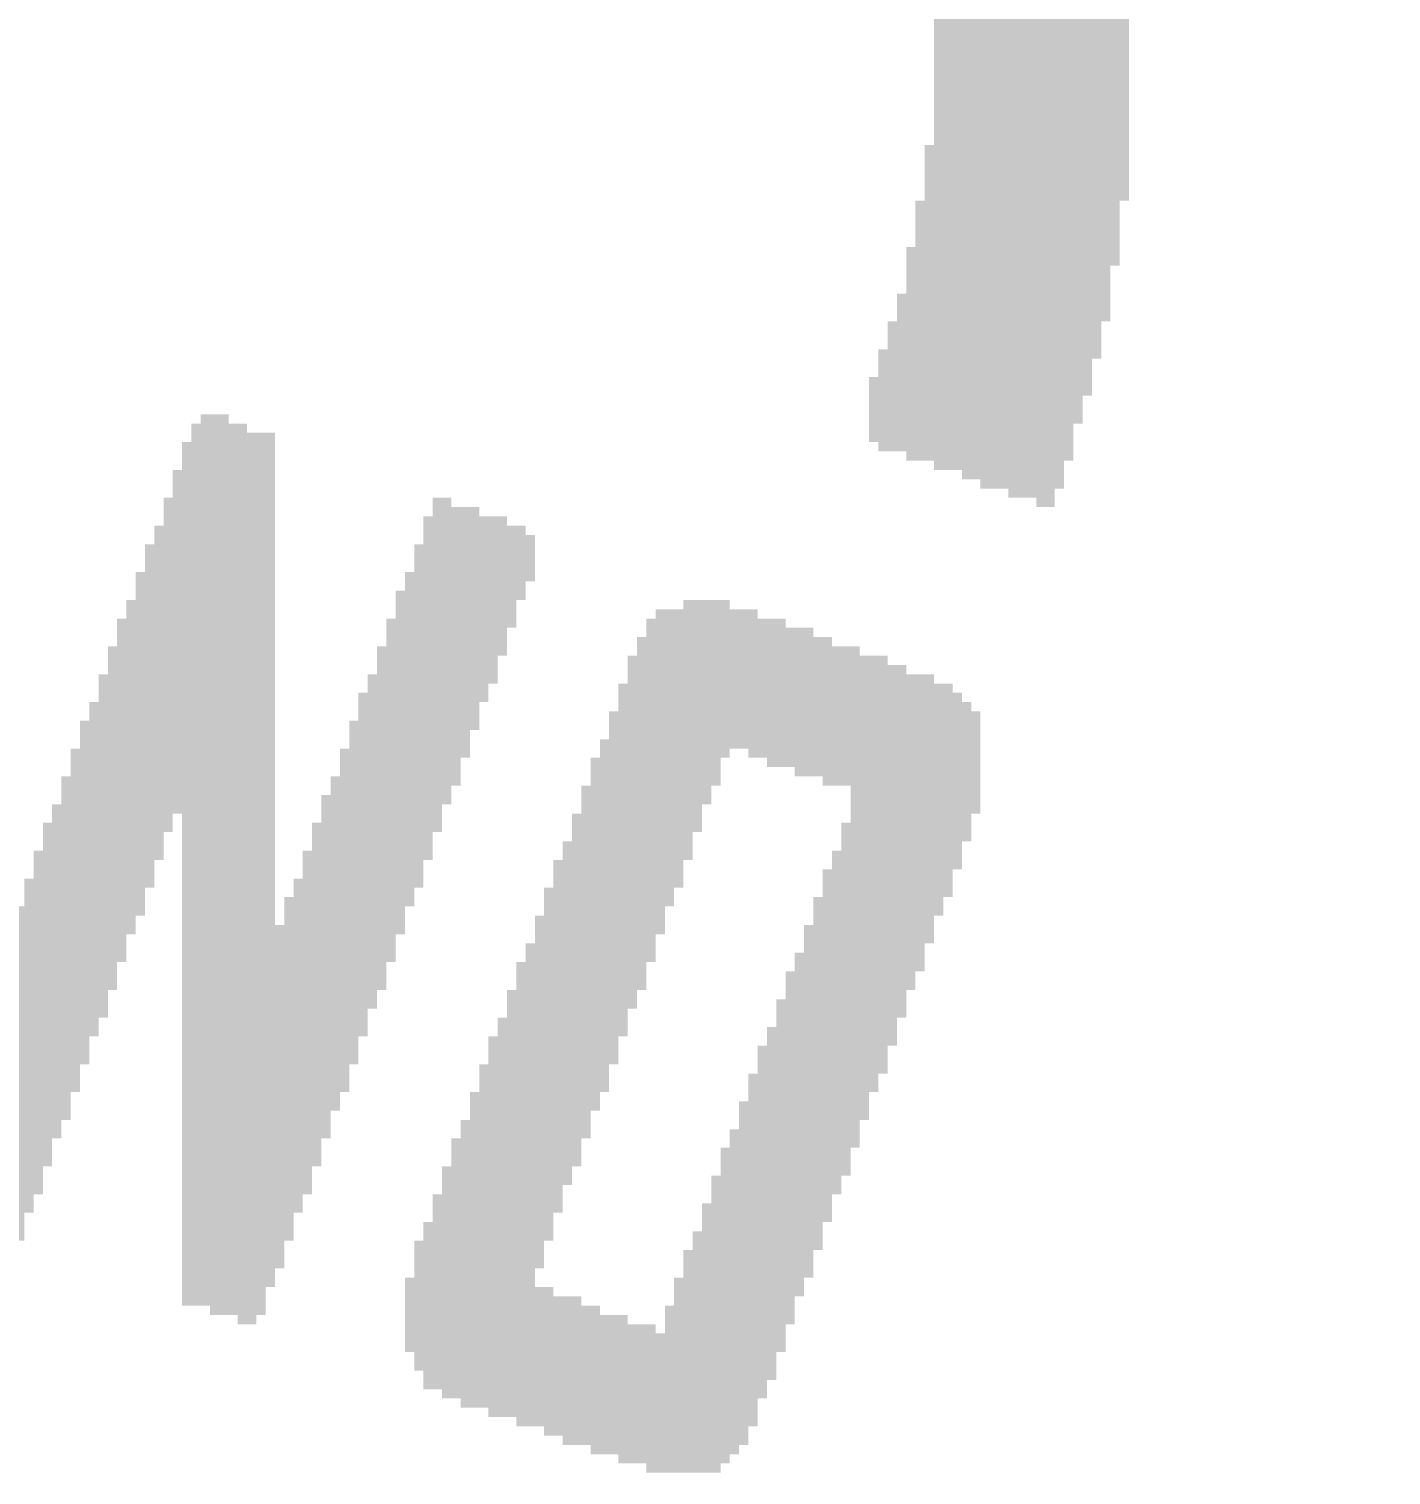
# Model space of a CAD drawing. Header units: millimetres. Extents: x 861 to 1253, y -31 to 249.
# Drawn here: x 1118.401 to 1122.873, y 107.265 to 112.013 of the extents above; entities that cross this region are included whole.
import ezdxf

# ---------------------------------------------------------------- set-up
doc = ezdxf.new("R2010")
doc.units = ezdxf.units.MM
doc.header["$LTSCALE"] = 32.67
doc.header["$PDMODE"] = 3
doc.header["$PDSIZE"] = 0.3125
doc.layers.get('0').update_dxf_attribs({"linetype": 'CONTINUOUS'})
doc.layers.get('Defpoints').update_dxf_attribs({"linetype": 'CONTINUOUS'})
doc.layers.add('尺寸標柱線', color=3, linetype='CONTINUOUS', lineweight=15)
doc.styles.get("Standard").update_dxf_attribs({"font": 'times.ttf', "width": 0.8})
doc.dimstyles.new('ISO-25(2)', dxfattribs={"dimtxt": 3, "dimasz": 2.5, "dimexe": 1, "dimexo": 1, "dimgap": 1, "dimtad": 1, "dimlfac": 0.666667, "dimdsep": 46, "dimtxsty": 'Standard', "dimcen": 2.5, "dimclrd": 3, "dimclre": 3, "dimclrt": 2, "dimadec": 0, "dimazin": 2, "dimtfac": 1, "dimtmove": 0, "dimatfit": 3, "dimfxl": 0, "dimarcsym": 0})

# ---------------------------------------------------------------- blocks, each defined once
blk = doc.blocks.new('*D274')
at = {"layer": 'Defpoints', "color": 0}
for p in [(1069.2511, 124.7758), (1107.8518, 124.7758), (1229.3558, 94.342)]:
    blk.add_point(p, dxfattribs=at)
at = {"layer": '尺寸標柱線', "color": 3, "lineweight": -2}
blk.add_line((1106.8518, 124.7758), (1060.506, 124.7758), dxfattribs=at)
at = {"layer": '尺寸標柱線', "color": 2, "insert": (1064.3785, 127.3061), "char_height": 3, "attachment_point": 5}
blk.add_mtext('20.29', dxfattribs=at)
blk = doc.blocks.new('*D275')
at = {"layer": 'Defpoints', "color": 0}
for p in [(1069.6946, 161.0758), (1107.8518, 161.0758), (1229.3558, 94.342)]:
    blk.add_point(p, dxfattribs=at)
at = {"layer": '尺寸標柱線', "color": 3, "lineweight": -2}
blk.add_line((1106.8518, 161.0758), (1060.9288, 161.0758), dxfattribs=at)
at = {"layer": '尺寸標柱線', "color": 2, "insert": (1064.8117, 163.6061), "char_height": 3, "attachment_point": 5}
blk.add_mtext('44.49', dxfattribs=at)
blk = doc.blocks.new('*D276')
at = {"layer": 'Defpoints', "color": 0}
for p in [(1067.6248, 170.542), (1090.7008, 170.542), (1229.3558, 94.342)]:
    blk.add_point(p, dxfattribs=at)
at = {"layer": '尺寸標柱線', "color": 3, "lineweight": -2}
blk.add_line((1089.7008, 170.542), (1060.7969, 170.542), dxfattribs=at)
at = {"layer": '尺寸標柱線', "color": 2, "insert": (1063.7108, 173.0722), "char_height": 3, "attachment_point": 5}
blk.add_mtext('50.8', dxfattribs=at)
blk = doc.blocks.new('*D277')
at = {"layer": 'Defpoints', "color": 0}
for p in [(1094.1008, 182.2895), (1094.1008, 173.942), (1229.3558, 94.342)]:
    blk.add_point(p, dxfattribs=at)
at = {"layer": '尺寸標柱線', "color": 3, "lineweight": -2}
blk.add_line((1094.1008, 174.942), (1094.1008, 190.9653), dxfattribs=at)
at = {"layer": '尺寸標柱線', "color": 2, "insert": (1091.5705, 187.1274), "char_height": 3, "attachment_point": 5, "rotation": 90}
blk.add_mtext('90.17', dxfattribs=at)
blk = doc.blocks.new('*D278')
at = {"layer": 'Defpoints', "color": 0}
for p in [(1111.2518, 182.1088), (1111.2518, 164.4758), (1229.3558, 94.342)]:
    blk.add_point(p, dxfattribs=at)
at = {"layer": '尺寸標柱線', "color": 3, "lineweight": -2}
blk.add_line((1111.2518, 165.4758), (1111.2518, 190.8279), dxfattribs=at)
at = {"layer": '尺寸標柱線', "color": 2, "insert": (1108.7216, 186.9684), "char_height": 3, "attachment_point": 5, "rotation": 90}
blk.add_mtext('78.74', dxfattribs=at)
blk = doc.blocks.new('*D280')
at = {"layer": 'Defpoints', "color": 0}
for p in [(1069.6742, 147.682), (1126.8958, 147.682), (1229.3558, 94.342)]:
    blk.add_point(p, dxfattribs=at)
at = {"layer": '尺寸標柱線', "color": 3, "lineweight": -2}
blk.add_line((1125.8958, 147.682), (1060.981, 147.682), dxfattribs=at)
at = {"layer": '尺寸標柱線', "color": 2, "insert": (1064.8276, 150.2122), "char_height": 3, "attachment_point": 5}
blk.add_mtext('35.56', dxfattribs=at)
blk = doc.blocks.new('*D281')
at = {"layer": 'Defpoints', "color": 0}
for p in [(1111.2518, 121.3758), (1229.3558, 94.342), (1111.2518, 79.7424)]:
    blk.add_point(p, dxfattribs=at)
at = {"layer": '尺寸標柱線', "color": 3, "lineweight": -2}
blk.add_line((1111.2518, 120.3758), (1111.2518, 71.0233), dxfattribs=at)
at = {"layer": '尺寸標柱線', "color": 2, "insert": (1108.7216, 74.8828), "char_height": 3, "attachment_point": 5, "rotation": 90}
blk.add_mtext('78.74', dxfattribs=at)

msp = doc.modelspace()

# ---------------------------------------------------------------- linework, layer by layer
at = {"color": 5}
for points in [[(1122.0129, 112.0737, 0.1524, 0.1524, 0), (1121.3728, 112.0737, 0.1524, 0.1524, 0)], [(1121.3728, 112.0432, 0.1524, 0.1524, 0), (1122.0129, 112.0432, 0.1524, 0.1524, 0)], [(1122.0129, 112.0127, 0.1524, 0.1524, 0), (1121.3728, 112.0127, 0.1524, 0.1524, 0)], [(1121.3728, 111.9823, 0.1524, 0.1524, 0), (1122.0129, 111.9823, 0.1524, 0.1524, 0)], [(1122.0129, 111.9518, 0.1524, 0.1524, 0), (1121.3728, 111.9518, 0.1524, 0.1524, 0)], [(1121.3728, 111.9213, 0.1524, 0.1524, 0), (1122.0129, 111.9213, 0.1524, 0.1524, 0)], [(1122.0129, 111.8908, 0.1524, 0.1524, 0), (1121.3728, 111.8908, 0.1524, 0.1524, 0)], [(1121.3728, 111.8603, 0.1524, 0.1524, 0), (1122.0129, 111.8603, 0.1524, 0.1524, 0)], [(1122.0129, 111.8299, 0.1524, 0.1524, 0), (1121.3728, 111.8299, 0.1524, 0.1524, 0)], [(1121.3728, 111.7994, 0.1524, 0.1524, 0), (1122.0129, 111.7994, 0.1524, 0.1524, 0)], [(1122.0129, 111.7689, 0.1524, 0.1524, 0), (1121.3728, 111.7689, 0.1524, 0.1524, 0)], [(1121.3728, 111.7384, 0.1524, 0.1524, 0), (1122.0129, 111.7384, 0.1524, 0.1524, 0)], [(1122.0129, 111.7079, 0.1524, 0.1524, 0), (1121.3728, 111.7079, 0.1524, 0.1524, 0)], [(1121.3728, 111.6775, 0.1524, 0.1524, 0), (1122.0129, 111.6775, 0.1524, 0.1524, 0)], [(1122.0129, 111.647, 0.1524, 0.1524, 0), (1121.3728, 111.647, 0.1524, 0.1524, 0)], [(1121.3728, 111.6165, 0.1524, 0.1524, 0), (1122.0129, 111.6165, 0.1524, 0.1524, 0)], [(1122.0129, 111.586, 0.1524, 0.1524, 0), (1121.3728, 111.586, 0.1524, 0.1524, 0)], [(1121.3423, 111.5555, 0.1524, 0.1524, 0), (1122.0129, 111.5555, 0.1524, 0.1524, 0)], [(1122.0129, 111.5251, 0.1524, 0.1524, 0), (1121.3423, 111.5251, 0.1524, 0.1524, 0)], [(1121.3423, 111.4946, 0.1524, 0.1524, 0), (1121.9824, 111.4946, 0.1524, 0.1524, 0)], [(1121.9824, 111.4641, 0.1524, 0.1524, 0), (1121.3423, 111.4641, 0.1524, 0.1524, 0)], [(1121.3423, 111.4336, 0.1524, 0.1524, 0), (1121.9824, 111.4336, 0.1524, 0.1524, 0)], [(1121.9824, 111.4031, 0.1524, 0.1524, 0), (1121.3423, 111.4031, 0.1524, 0.1524, 0)], [(1121.3118, 111.3727, 0.1524, 0.1524, 0), (1121.9824, 111.3727, 0.1524, 0.1524, 0)], [(1121.9824, 111.3422, 0.1524, 0.1524, 0), (1121.3118, 111.3422, 0.1524, 0.1524, 0)], [(1121.3118, 111.3117, 0.1524, 0.1524, 0), (1121.9824, 111.3117, 0.1524, 0.1524, 0)], [(1121.9519, 111.2812, 0.1524, 0.1524, 0), (1121.3118, 111.2812, 0.1524, 0.1524, 0)], [(1121.3118, 111.2507, 0.1524, 0.1524, 0), (1121.9519, 111.2507, 0.1524, 0.1524, 0)], [(1121.9519, 111.2203, 0.1524, 0.1524, 0), (1121.2814, 111.2203, 0.1524, 0.1524, 0)], [(1121.2814, 111.1898, 0.1524, 0.1524, 0), (1121.9519, 111.1898, 0.1524, 0.1524, 0)], [(1121.9519, 111.1593, 0.1524, 0.1524, 0), (1121.2814, 111.1593, 0.1524, 0.1524, 0)], [(1121.2814, 111.1288, 0.1524, 0.1524, 0), (1121.9519, 111.1288, 0.1524, 0.1524, 0)], [(1121.2509, 111.0679, 0.1524, 0.1524, 0), (1121.9214, 111.0679, 0.1524, 0.1524, 0)], [(1121.9214, 111.0983, 0.1524, 0.1524, 0), (1121.2814, 111.0983, 0.1524, 0.1524, 0)], [(1121.9214, 111.0374, 0.1524, 0.1524, 0), (1121.2509, 111.0374, 0.1524, 0.1524, 0)], [(1121.891, 110.9764, 0.1524, 0.1524, 0), (1121.2204, 110.9764, 0.1524, 0.1524, 0)], [(1121.2509, 111.0069, 0.1524, 0.1524, 0), (1121.9214, 111.0069, 0.1524, 0.1524, 0)], [(1117.959, 110.9155, 0.1524, 0.1524, 0), (1118.3553, 110.9155, 0.1524, 0.1524, 0)], [(1121.2204, 110.9459, 0.1524, 0.1524, 0), (1121.891, 110.9459, 0.1524, 0.1524, 0)], [(1121.891, 110.9155, 0.1524, 0.1524, 0), (1121.2204, 110.9155, 0.1524, 0.1524, 0)], [(1121.1899, 110.885, 0.1524, 0.1524, 0), (1121.891, 110.885, 0.1524, 0.1524, 0)], [(1121.8605, 110.8545, 0.1524, 0.1524, 0), (1121.1899, 110.8545, 0.1524, 0.1524, 0)], [(1121.1899, 110.824, 0.1524, 0.1524, 0), (1121.8605, 110.824, 0.1524, 0.1524, 0)], [(1121.8605, 110.7935, 0.1524, 0.1524, 0), (1121.1594, 110.7935, 0.1524, 0.1524, 0)], [(1121.1594, 110.7631, 0.1524, 0.1524, 0), (1121.83, 110.7631, 0.1524, 0.1524, 0)], [(1121.83, 110.7326, 0.1524, 0.1524, 0), (1121.1594, 110.7326, 0.1524, 0.1524, 0)], [(1121.1899, 110.7021, 0.1524, 0.1524, 0), (1121.83, 110.7021, 0.1524, 0.1524, 0)], [(1119.1173, 110.6411, 0.1524, 0.1524, 0), (1118.9344, 110.6411, 0.1524, 0.1524, 0)], [(1118.9649, 110.6716, 0.1524, 0.1524, 0), (1119.0563, 110.6716, 0.1524, 0.1524, 0)], [(1121.83, 110.6716, 0.1524, 0.1524, 0), (1121.2814, 110.6716, 0.1524, 0.1524, 0)], [(1121.3728, 110.6411, 0.1524, 0.1524, 0), (1121.7995, 110.6411, 0.1524, 0.1524, 0)], [(1118.9344, 110.6107, 0.1524, 0.1524, 0), (1119.2087, 110.6107, 0.1524, 0.1524, 0)], [(1121.7995, 110.6107, 0.1524, 0.1524, 0), (1121.4642, 110.6107, 0.1524, 0.1524, 0)], [(1119.2087, 110.5802, 0.1524, 0.1524, 0), (1118.9039, 110.5802, 0.1524, 0.1524, 0)], [(1118.9039, 110.5497, 0.1524, 0.1524, 0), (1119.2087, 110.5497, 0.1524, 0.1524, 0)], [(1121.5252, 110.5802, 0.1524, 0.1524, 0), (1121.7995, 110.5802, 0.1524, 0.1524, 0)], [(1121.6166, 110.5497, 0.1524, 0.1524, 0), (1121.769, 110.5497, 0.1524, 0.1524, 0)], [(1119.2087, 110.4887, 0.1524, 0.1524, 0), (1118.8734, 110.4887, 0.1524, 0.1524, 0)], [(1119.2087, 110.5192, 0.1524, 0.1524, 0), (1118.9039, 110.5192, 0.1524, 0.1524, 0)], [(1121.769, 110.5192, 0.1524, 0.1524, 0), (1121.7081, 110.5192, 0.1524, 0.1524, 0)], [(1118.8734, 110.4583, 0.1524, 0.1524, 0), (1119.2087, 110.4583, 0.1524, 0.1524, 0)], [(1118.843, 110.3973, 0.1524, 0.1524, 0), (1119.2087, 110.3973, 0.1524, 0.1524, 0)], [(1119.2087, 110.4278, 0.1524, 0.1524, 0), (1118.8734, 110.4278, 0.1524, 0.1524, 0)], [(1119.7878, 110.3973, 0.1524, 0.1524, 0), (1119.7269, 110.3973, 0.1524, 0.1524, 0)], [(1119.2087, 110.3668, 0.1524, 0.1524, 0), (1118.843, 110.3668, 0.1524, 0.1524, 0)], [(1119.7269, 110.3668, 0.1524, 0.1524, 0), (1119.8793, 110.3668, 0.1524, 0.1524, 0)], [(1119.2087, 110.3059, 0.1524, 0.1524, 0), (1118.8125, 110.3059, 0.1524, 0.1524, 0)], [(1118.843, 110.3363, 0.1524, 0.1524, 0), (1119.2087, 110.3363, 0.1524, 0.1524, 0)], [(1119.9707, 110.3363, 0.1524, 0.1524, 0), (1119.6964, 110.3363, 0.1524, 0.1524, 0)], [(1119.6964, 110.3059, 0.1524, 0.1524, 0), (1120.0317, 110.3059, 0.1524, 0.1524, 0)], [(1118.8125, 110.2754, 0.1524, 0.1524, 0), (1119.2087, 110.2754, 0.1524, 0.1524, 0)], [(1120.0622, 110.2754, 0.1524, 0.1524, 0), (1119.6964, 110.2754, 0.1524, 0.1524, 0)], [(1119.2087, 110.2449, 0.1524, 0.1524, 0), (1118.782, 110.2449, 0.1524, 0.1524, 0)], [(1118.782, 110.2144, 0.1524, 0.1524, 0), (1119.2087, 110.2144, 0.1524, 0.1524, 0)], [(1119.6659, 110.2449, 0.1524, 0.1524, 0), (1120.0317, 110.2449, 0.1524, 0.1524, 0)], [(1120.0317, 110.2144, 0.1524, 0.1524, 0), (1119.6659, 110.2144, 0.1524, 0.1524, 0)], [(1119.2087, 110.1839, 0.1524, 0.1524, 0), (1118.782, 110.1839, 0.1524, 0.1524, 0)], [(1119.6659, 110.1839, 0.1524, 0.1524, 0), (1120.0012, 110.1839, 0.1524, 0.1524, 0)], [(1118.7515, 110.1535, 0.1524, 0.1524, 0), (1119.2087, 110.1535, 0.1524, 0.1524, 0)], [(1119.2087, 110.123, 0.1524, 0.1524, 0), (1118.7515, 110.123, 0.1524, 0.1524, 0)], [(1119.6354, 110.1535, 0.1524, 0.1524, 0), (1120.0012, 110.1535, 0.1524, 0.1524, 0)], [(1120.0012, 110.123, 0.1524, 0.1524, 0), (1119.6354, 110.123, 0.1524, 0.1524, 0)], [(1119.2087, 110.062, 0.1524, 0.1524, 0), (1118.721, 110.062, 0.1524, 0.1524, 0)], [(1118.7515, 110.0925, 0.1524, 0.1524, 0), (1119.2087, 110.0925, 0.1524, 0.1524, 0)], [(1119.605, 110.0925, 0.1524, 0.1524, 0), (1119.9707, 110.0925, 0.1524, 0.1524, 0)], [(1119.9707, 110.062, 0.1524, 0.1524, 0), (1119.605, 110.062, 0.1524, 0.1524, 0)], [(1120.5498, 110.062, 0.1524, 0.1524, 0), (1120.7022, 110.062, 0.1524, 0.1524, 0)], [(1118.721, 110.0315, 0.1524, 0.1524, 0), (1119.2087, 110.0315, 0.1524, 0.1524, 0)], [(1119.605, 110.0315, 0.1524, 0.1524, 0), (1119.9707, 110.0315, 0.1524, 0.1524, 0)], [(1120.7937, 110.0315, 0.1524, 0.1524, 0), (1120.4584, 110.0315, 0.1524, 0.1524, 0)], [(1119.2087, 110.0011, 0.1524, 0.1524, 0), (1118.6906, 110.0011, 0.1524, 0.1524, 0)], [(1118.6906, 109.9706, 0.1524, 0.1524, 0), (1119.2087, 109.9706, 0.1524, 0.1524, 0)], [(1119.9402, 110.0011, 0.1524, 0.1524, 0), (1119.5745, 110.0011, 0.1524, 0.1524, 0)], [(1119.5745, 109.9706, 0.1524, 0.1524, 0), (1119.9402, 109.9706, 0.1524, 0.1524, 0)], [(1120.8851, 110.0011, 0.1524, 0.1524, 0), (1120.4279, 110.0011, 0.1524, 0.1524, 0)], [(1120.4279, 109.9706, 0.1524, 0.1524, 0), (1120.9766, 109.9706, 0.1524, 0.1524, 0)], [(1119.2087, 109.9401, 0.1524, 0.1524, 0), (1118.6906, 109.9401, 0.1524, 0.1524, 0)], [(1119.9402, 109.9401, 0.1524, 0.1524, 0), (1119.5745, 109.9401, 0.1524, 0.1524, 0)], [(1121.0375, 109.9401, 0.1524, 0.1524, 0), (1120.3974, 109.9401, 0.1524, 0.1524, 0)], [(1118.6601, 109.9096, 0.1524, 0.1524, 0), (1119.2087, 109.9096, 0.1524, 0.1524, 0)], [(1119.2087, 109.8791, 0.1524, 0.1524, 0), (1118.6601, 109.8791, 0.1524, 0.1524, 0)], [(1119.544, 109.9096, 0.1524, 0.1524, 0), (1119.9098, 109.9096, 0.1524, 0.1524, 0)], [(1119.9098, 109.8791, 0.1524, 0.1524, 0), (1119.544, 109.8791, 0.1524, 0.1524, 0)], [(1121.2204, 109.8791, 0.1524, 0.1524, 0), (1120.367, 109.8791, 0.1524, 0.1524, 0)], [(1120.3974, 109.9096, 0.1524, 0.1524, 0), (1121.129, 109.9096, 0.1524, 0.1524, 0)], [(1118.6601, 109.8487, 0.1524, 0.1524, 0), (1119.2087, 109.8487, 0.1524, 0.1524, 0)], [(1119.544, 109.8487, 0.1524, 0.1524, 0), (1119.8793, 109.8487, 0.1524, 0.1524, 0)], [(1120.367, 109.8487, 0.1524, 0.1524, 0), (1121.2814, 109.8487, 0.1524, 0.1524, 0)], [(1119.2087, 109.8182, 0.1524, 0.1524, 0), (1118.6296, 109.8182, 0.1524, 0.1524, 0)], [(1118.6296, 109.7877, 0.1524, 0.1524, 0), (1119.2087, 109.7877, 0.1524, 0.1524, 0)], [(1119.8793, 109.8182, 0.1524, 0.1524, 0), (1119.5135, 109.8182, 0.1524, 0.1524, 0)], [(1119.5135, 109.7877, 0.1524, 0.1524, 0), (1119.8793, 109.7877, 0.1524, 0.1524, 0)], [(1120.3365, 109.7877, 0.1524, 0.1524, 0), (1121.4338, 109.7877, 0.1524, 0.1524, 0)], [(1121.3728, 109.8182, 0.1524, 0.1524, 0), (1120.367, 109.8182, 0.1524, 0.1524, 0)], [(1119.2087, 109.7572, 0.1524, 0.1524, 0), (1118.6296, 109.7572, 0.1524, 0.1524, 0)], [(1119.8488, 109.7572, 0.1524, 0.1524, 0), (1119.483, 109.7572, 0.1524, 0.1524, 0)], [(1121.4642, 109.7572, 0.1524, 0.1524, 0), (1120.3365, 109.7572, 0.1524, 0.1524, 0)], [(1118.5991, 109.7267, 0.1524, 0.1524, 0), (1119.2087, 109.7267, 0.1524, 0.1524, 0)], [(1119.2087, 109.6963, 0.1524, 0.1524, 0), (1118.5991, 109.6963, 0.1524, 0.1524, 0)], [(1119.483, 109.7267, 0.1524, 0.1524, 0), (1119.8488, 109.7267, 0.1524, 0.1524, 0)], [(1119.8488, 109.6963, 0.1524, 0.1524, 0), (1119.483, 109.6963, 0.1524, 0.1524, 0)], [(1120.306, 109.6963, 0.1524, 0.1524, 0), (1120.7022, 109.6963, 0.1524, 0.1524, 0)], [(1120.3365, 109.7267, 0.1524, 0.1524, 0), (1121.4947, 109.7267, 0.1524, 0.1524, 0)], [(1121.5252, 109.6963, 0.1524, 0.1524, 0), (1120.7632, 109.6963, 0.1524, 0.1524, 0)], [(1118.5686, 109.6658, 0.1524, 0.1524, 0), (1119.2087, 109.6658, 0.1524, 0.1524, 0)], [(1119.2087, 109.6353, 0.1524, 0.1524, 0), (1118.5686, 109.6353, 0.1524, 0.1524, 0)], [(1119.4526, 109.6658, 0.1524, 0.1524, 0), (1119.8183, 109.6658, 0.1524, 0.1524, 0)], [(1119.8183, 109.6353, 0.1524, 0.1524, 0), (1119.4526, 109.6353, 0.1524, 0.1524, 0)], [(1120.6718, 109.6658, 0.1524, 0.1524, 0), (1120.306, 109.6658, 0.1524, 0.1524, 0)], [(1120.306, 109.6353, 0.1524, 0.1524, 0), (1120.6718, 109.6353, 0.1524, 0.1524, 0)], [(1120.8242, 109.6658, 0.1524, 0.1524, 0), (1121.5252, 109.6658, 0.1524, 0.1524, 0)], [(1121.5252, 109.6353, 0.1524, 0.1524, 0), (1120.9156, 109.6353, 0.1524, 0.1524, 0)], [(1118.5686, 109.6048, 0.1524, 0.1524, 0), (1119.2087, 109.6048, 0.1524, 0.1524, 0)], [(1119.4526, 109.6048, 0.1524, 0.1524, 0), (1119.8183, 109.6048, 0.1524, 0.1524, 0)], [(1120.6718, 109.6048, 0.1524, 0.1524, 0), (1120.2755, 109.6048, 0.1524, 0.1524, 0)], [(1121.007, 109.6048, 0.1524, 0.1524, 0), (1121.5252, 109.6048, 0.1524, 0.1524, 0)], [(1119.2087, 109.5743, 0.1524, 0.1524, 0), (1118.5382, 109.5743, 0.1524, 0.1524, 0)], [(1118.5382, 109.5439, 0.1524, 0.1524, 0), (1119.2087, 109.5439, 0.1524, 0.1524, 0)], [(1119.7878, 109.5743, 0.1524, 0.1524, 0), (1119.4221, 109.5743, 0.1524, 0.1524, 0)], [(1119.4221, 109.5439, 0.1524, 0.1524, 0), (1119.7878, 109.5439, 0.1524, 0.1524, 0)], [(1120.6413, 109.5439, 0.1524, 0.1524, 0), (1120.245, 109.5439, 0.1524, 0.1524, 0)], [(1120.2755, 109.5743, 0.1524, 0.1524, 0), (1120.6413, 109.5743, 0.1524, 0.1524, 0)], [(1121.5252, 109.5743, 0.1524, 0.1524, 0), (1121.0985, 109.5743, 0.1524, 0.1524, 0)], [(1121.5252, 109.5439, 0.1524, 0.1524, 0), (1121.1594, 109.5439, 0.1524, 0.1524, 0)], [(1119.2087, 109.5134, 0.1524, 0.1524, 0), (1118.5382, 109.5134, 0.1524, 0.1524, 0)], [(1119.7574, 109.5134, 0.1524, 0.1524, 0), (1119.4221, 109.5134, 0.1524, 0.1524, 0)], [(1120.245, 109.5134, 0.1524, 0.1524, 0), (1120.6108, 109.5134, 0.1524, 0.1524, 0)], [(1121.129, 109.5134, 0.1524, 0.1524, 0), (1121.5252, 109.5134, 0.1524, 0.1524, 0)], [(1118.5077, 109.4829, 0.1524, 0.1524, 0), (1118.8734, 109.4829, 0.1524, 0.1524, 0)], [(1118.8734, 109.4524, 0.1524, 0.1524, 0), (1118.5077, 109.4524, 0.1524, 0.1524, 0)], [(1118.9039, 109.4829, 0.1524, 0.1524, 0), (1119.2087, 109.4829, 0.1524, 0.1524, 0)], [(1119.2087, 109.4524, 0.1524, 0.1524, 0), (1118.9039, 109.4524, 0.1524, 0.1524, 0)], [(1119.3916, 109.4829, 0.1524, 0.1524, 0), (1119.7574, 109.4829, 0.1524, 0.1524, 0)], [(1119.7574, 109.4524, 0.1524, 0.1524, 0), (1119.3916, 109.4524, 0.1524, 0.1524, 0)], [(1120.2146, 109.4524, 0.1524, 0.1524, 0), (1120.6108, 109.4524, 0.1524, 0.1524, 0)], [(1120.6108, 109.4829, 0.1524, 0.1524, 0), (1120.245, 109.4829, 0.1524, 0.1524, 0)], [(1121.129, 109.4829, 0.1524, 0.1524, 0), (1121.4947, 109.4829, 0.1524, 0.1524, 0)], [(1121.4947, 109.4524, 0.1524, 0.1524, 0), (1121.129, 109.4524, 0.1524, 0.1524, 0)], [(1118.5077, 109.4219, 0.1524, 0.1524, 0), (1118.843, 109.4219, 0.1524, 0.1524, 0)], [(1118.9039, 109.4219, 0.1524, 0.1524, 0), (1119.2087, 109.4219, 0.1524, 0.1524, 0)], [(1119.3611, 109.4219, 0.1524, 0.1524, 0), (1119.7269, 109.4219, 0.1524, 0.1524, 0)], [(1120.5803, 109.4219, 0.1524, 0.1524, 0), (1120.2146, 109.4219, 0.1524, 0.1524, 0)], [(1121.0985, 109.4219, 0.1524, 0.1524, 0), (1121.4947, 109.4219, 0.1524, 0.1524, 0)], [(1118.843, 109.3915, 0.1524, 0.1524, 0), (1118.4772, 109.3915, 0.1524, 0.1524, 0)], [(1118.4772, 109.361, 0.1524, 0.1524, 0), (1118.843, 109.361, 0.1524, 0.1524, 0)], [(1119.2087, 109.3915, 0.1524, 0.1524, 0), (1118.9039, 109.3915, 0.1524, 0.1524, 0)], [(1118.9039, 109.361, 0.1524, 0.1524, 0), (1119.2087, 109.361, 0.1524, 0.1524, 0)], [(1119.7269, 109.3915, 0.1524, 0.1524, 0), (1119.3611, 109.3915, 0.1524, 0.1524, 0)], [(1119.3611, 109.361, 0.1524, 0.1524, 0), (1119.7269, 109.361, 0.1524, 0.1524, 0)], [(1120.5803, 109.361, 0.1524, 0.1524, 0), (1120.1841, 109.361, 0.1524, 0.1524, 0)], [(1120.2146, 109.3915, 0.1524, 0.1524, 0), (1120.5803, 109.3915, 0.1524, 0.1524, 0)], [(1121.4642, 109.3915, 0.1524, 0.1524, 0), (1121.0985, 109.3915, 0.1524, 0.1524, 0)], [(1121.0985, 109.361, 0.1524, 0.1524, 0), (1121.4642, 109.361, 0.1524, 0.1524, 0)], [(1118.8125, 109.3305, 0.1524, 0.1524, 0), (1118.4467, 109.3305, 0.1524, 0.1524, 0)], [(1119.2087, 109.3305, 0.1524, 0.1524, 0), (1118.9039, 109.3305, 0.1524, 0.1524, 0)], [(1119.6964, 109.3305, 0.1524, 0.1524, 0), (1119.3306, 109.3305, 0.1524, 0.1524, 0)], [(1120.1841, 109.3305, 0.1524, 0.1524, 0), (1120.5498, 109.3305, 0.1524, 0.1524, 0)], [(1121.4642, 109.3305, 0.1524, 0.1524, 0), (1121.068, 109.3305, 0.1524, 0.1524, 0)], [(1118.4467, 109.3, 0.1524, 0.1524, 0), (1118.8125, 109.3, 0.1524, 0.1524, 0)], [(1118.8125, 109.2695, 0.1524, 0.1524, 0), (1118.4467, 109.2695, 0.1524, 0.1524, 0)], [(1118.9039, 109.3, 0.1524, 0.1524, 0), (1119.2087, 109.3, 0.1524, 0.1524, 0)], [(1119.2087, 109.2695, 0.1524, 0.1524, 0), (1118.9039, 109.2695, 0.1524, 0.1524, 0)], [(1119.3306, 109.3, 0.1524, 0.1524, 0), (1119.6964, 109.3, 0.1524, 0.1524, 0)], [(1119.6964, 109.2695, 0.1524, 0.1524, 0), (1119.3306, 109.2695, 0.1524, 0.1524, 0)], [(1120.1536, 109.2695, 0.1524, 0.1524, 0), (1120.5498, 109.2695, 0.1524, 0.1524, 0)], [(1120.5498, 109.3, 0.1524, 0.1524, 0), (1120.1841, 109.3, 0.1524, 0.1524, 0)], [(1121.068, 109.3, 0.1524, 0.1524, 0), (1121.4338, 109.3, 0.1524, 0.1524, 0)], [(1121.4338, 109.2695, 0.1524, 0.1524, 0), (1121.068, 109.2695, 0.1524, 0.1524, 0)], [(1118.4162, 109.2391, 0.1524, 0.1524, 0), (1118.782, 109.2391, 0.1524, 0.1524, 0)], [(1118.782, 109.2086, 0.1524, 0.1524, 0), (1118.4162, 109.2086, 0.1524, 0.1524, 0)], [(1118.9039, 109.2391, 0.1524, 0.1524, 0), (1119.2087, 109.2391, 0.1524, 0.1524, 0)], [(1119.2087, 109.2086, 0.1524, 0.1524, 0), (1118.9039, 109.2086, 0.1524, 0.1524, 0)], [(1119.3002, 109.2391, 0.1524, 0.1524, 0), (1119.6659, 109.2391, 0.1524, 0.1524, 0)], [(1119.6659, 109.2086, 0.1524, 0.1524, 0), (1119.3002, 109.2086, 0.1524, 0.1524, 0)], [(1120.1231, 109.2086, 0.1524, 0.1524, 0), (1120.5194, 109.2086, 0.1524, 0.1524, 0)], [(1120.5194, 109.2391, 0.1524, 0.1524, 0), (1120.1536, 109.2391, 0.1524, 0.1524, 0)], [(1121.0375, 109.2391, 0.1524, 0.1524, 0), (1121.4338, 109.2391, 0.1524, 0.1524, 0)], [(1121.4033, 109.2086, 0.1524, 0.1524, 0), (1121.0375, 109.2086, 0.1524, 0.1524, 0)], [(1118.4162, 109.1781, 0.1524, 0.1524, 0), (1118.782, 109.1781, 0.1524, 0.1524, 0)], [(1118.9039, 109.1781, 0.1524, 0.1524, 0), (1119.2087, 109.1781, 0.1524, 0.1524, 0)], [(1119.3002, 109.1781, 0.1524, 0.1524, 0), (1119.6354, 109.1781, 0.1524, 0.1524, 0)], [(1120.4889, 109.1781, 0.1524, 0.1524, 0), (1120.1231, 109.1781, 0.1524, 0.1524, 0)], [(1121.4033, 109.1781, 0.1524, 0.1524, 0), (1121.007, 109.1781, 0.1524, 0.1524, 0)], [(1118.7515, 109.1476, 0.1524, 0.1524, 0), (1118.3858, 109.1476, 0.1524, 0.1524, 0)], [(1118.3858, 109.1171, 0.1524, 0.1524, 0), (1118.7515, 109.1171, 0.1524, 0.1524, 0)], [(1119.2087, 109.1476, 0.1524, 0.1524, 0), (1118.9039, 109.1476, 0.1524, 0.1524, 0)], [(1118.9039, 109.1171, 0.1524, 0.1524, 0), (1119.2087, 109.1171, 0.1524, 0.1524, 0)], [(1119.6354, 109.1476, 0.1524, 0.1524, 0), (1119.2697, 109.1476, 0.1524, 0.1524, 0)], [(1119.2697, 109.1171, 0.1524, 0.1524, 0), (1119.6354, 109.1171, 0.1524, 0.1524, 0)], [(1120.4889, 109.1171, 0.1524, 0.1524, 0), (1120.0926, 109.1171, 0.1524, 0.1524, 0)], [(1120.1231, 109.1476, 0.1524, 0.1524, 0), (1120.4889, 109.1476, 0.1524, 0.1524, 0)], [(1121.007, 109.1476, 0.1524, 0.1524, 0), (1121.3728, 109.1476, 0.1524, 0.1524, 0)], [(1121.3728, 109.1171, 0.1524, 0.1524, 0), (1121.007, 109.1171, 0.1524, 0.1524, 0)], [(1118.721, 109.0867, 0.1524, 0.1524, 0), (1118.3858, 109.0867, 0.1524, 0.1524, 0)], [(1119.2087, 109.0867, 0.1524, 0.1524, 0), (1118.9039, 109.0867, 0.1524, 0.1524, 0)], [(1119.605, 109.0867, 0.1524, 0.1524, 0), (1119.2392, 109.0867, 0.1524, 0.1524, 0)], [(1120.0926, 109.0867, 0.1524, 0.1524, 0), (1120.4584, 109.0867, 0.1524, 0.1524, 0)], [(1120.9766, 109.0867, 0.1524, 0.1524, 0), (1121.3728, 109.0867, 0.1524, 0.1524, 0)], [(1118.3553, 109.0562, 0.1524, 0.1524, 0), (1118.721, 109.0562, 0.1524, 0.1524, 0)], [(1118.721, 109.0257, 0.1524, 0.1524, 0), (1118.3553, 109.0257, 0.1524, 0.1524, 0)], [(1118.9039, 109.0562, 0.1524, 0.1524, 0), (1119.2087, 109.0562, 0.1524, 0.1524, 0)], [(1119.2087, 109.0257, 0.1524, 0.1524, 0), (1118.9039, 109.0257, 0.1524, 0.1524, 0)], [(1119.2392, 109.0562, 0.1524, 0.1524, 0), (1119.605, 109.0562, 0.1524, 0.1524, 0)], [(1119.605, 109.0257, 0.1524, 0.1524, 0), (1119.2392, 109.0257, 0.1524, 0.1524, 0)], [(1120.0622, 109.0257, 0.1524, 0.1524, 0), (1120.4584, 109.0257, 0.1524, 0.1524, 0)], [(1120.4584, 109.0562, 0.1524, 0.1524, 0), (1120.0926, 109.0562, 0.1524, 0.1524, 0)], [(1121.3423, 109.0562, 0.1524, 0.1524, 0), (1120.9766, 109.0562, 0.1524, 0.1524, 0)], [(1120.9766, 109.0257, 0.1524, 0.1524, 0), (1121.3423, 109.0257, 0.1524, 0.1524, 0)], [(1118.3248, 108.9952, 0.1524, 0.1524, 0), (1118.6906, 108.9952, 0.1524, 0.1524, 0)], [(1118.9039, 108.9952, 0.1524, 0.1524, 0), (1119.5745, 108.9952, 0.1524, 0.1524, 0)], [(1120.4279, 108.9952, 0.1524, 0.1524, 0), (1120.0622, 108.9952, 0.1524, 0.1524, 0)], [(1121.3423, 108.9952, 0.1524, 0.1524, 0), (1120.9461, 108.9952, 0.1524, 0.1524, 0)], [(1118.6906, 108.9647, 0.1524, 0.1524, 0), (1118.3248, 108.9647, 0.1524, 0.1524, 0)], [(1118.3248, 108.9343, 0.1524, 0.1524, 0), (1118.6906, 108.9343, 0.1524, 0.1524, 0)], [(1119.5745, 108.9647, 0.1524, 0.1524, 0), (1118.9039, 108.9647, 0.1524, 0.1524, 0)], [(1118.9039, 108.9343, 0.1524, 0.1524, 0), (1119.5745, 108.9343, 0.1524, 0.1524, 0)], [(1120.4279, 108.9343, 0.1524, 0.1524, 0), (1120.0317, 108.9343, 0.1524, 0.1524, 0)], [(1120.0622, 108.9647, 0.1524, 0.1524, 0), (1120.4279, 108.9647, 0.1524, 0.1524, 0)], [(1120.9461, 108.9647, 0.1524, 0.1524, 0), (1121.3118, 108.9647, 0.1524, 0.1524, 0)], [(1121.3118, 108.9343, 0.1524, 0.1524, 0), (1120.9461, 108.9343, 0.1524, 0.1524, 0)], [(1118.6601, 108.9038, 0.1524, 0.1524, 0), (1118.2943, 108.9038, 0.1524, 0.1524, 0)], [(1119.544, 108.9038, 0.1524, 0.1524, 0), (1118.9039, 108.9038, 0.1524, 0.1524, 0)], [(1120.0317, 108.9038, 0.1524, 0.1524, 0), (1120.3974, 108.9038, 0.1524, 0.1524, 0)], [(1120.9156, 108.9038, 0.1524, 0.1524, 0), (1121.2814, 108.9038, 0.1524, 0.1524, 0)], [(1118.2943, 108.8733, 0.1524, 0.1524, 0), (1118.6601, 108.8733, 0.1524, 0.1524, 0)], [(1118.6601, 108.8428, 0.1524, 0.1524, 0), (1118.2943, 108.8428, 0.1524, 0.1524, 0)], [(1118.9039, 108.8733, 0.1524, 0.1524, 0), (1119.544, 108.8733, 0.1524, 0.1524, 0)], [(1119.5135, 108.8428, 0.1524, 0.1524, 0), (1118.9039, 108.8428, 0.1524, 0.1524, 0)], [(1120.3974, 108.8733, 0.1524, 0.1524, 0), (1120.0012, 108.8733, 0.1524, 0.1524, 0)], [(1120.0012, 108.8428, 0.1524, 0.1524, 0), (1120.367, 108.8428, 0.1524, 0.1524, 0)], [(1120.8851, 108.8428, 0.1524, 0.1524, 0), (1121.2814, 108.8428, 0.1524, 0.1524, 0)], [(1121.2814, 108.8733, 0.1524, 0.1524, 0), (1120.9156, 108.8733, 0.1524, 0.1524, 0)], [(1118.2638, 108.8123, 0.1524, 0.1524, 0), (1118.6296, 108.8123, 0.1524, 0.1524, 0)], [(1118.6296, 108.7819, 0.1524, 0.1524, 0), (1118.2638, 108.7819, 0.1524, 0.1524, 0)], [(1118.9039, 108.8123, 0.1524, 0.1524, 0), (1119.5135, 108.8123, 0.1524, 0.1524, 0)], [(1119.5135, 108.7819, 0.1524, 0.1524, 0), (1118.9039, 108.7819, 0.1524, 0.1524, 0)], [(1119.9707, 108.7819, 0.1524, 0.1524, 0), (1120.367, 108.7819, 0.1524, 0.1524, 0)], [(1120.367, 108.8123, 0.1524, 0.1524, 0), (1120.0012, 108.8123, 0.1524, 0.1524, 0)], [(1121.2509, 108.8123, 0.1524, 0.1524, 0), (1120.8851, 108.8123, 0.1524, 0.1524, 0)], [(1120.8851, 108.7819, 0.1524, 0.1524, 0), (1121.2509, 108.7819, 0.1524, 0.1524, 0)], [(1118.2638, 108.7514, 0.1524, 0.1524, 0), (1118.5991, 108.7514, 0.1524, 0.1524, 0)], [(1118.9039, 108.7514, 0.1524, 0.1524, 0), (1119.483, 108.7514, 0.1524, 0.1524, 0)], [(1120.3365, 108.7514, 0.1524, 0.1524, 0), (1119.9707, 108.7514, 0.1524, 0.1524, 0)], [(1121.2509, 108.7514, 0.1524, 0.1524, 0), (1120.8546, 108.7514, 0.1524, 0.1524, 0)], [(1118.5991, 108.7209, 0.1524, 0.1524, 0), (1118.2334, 108.7209, 0.1524, 0.1524, 0)], [(1118.2334, 108.6904, 0.1524, 0.1524, 0), (1118.5991, 108.6904, 0.1524, 0.1524, 0)], [(1119.483, 108.7209, 0.1524, 0.1524, 0), (1118.9039, 108.7209, 0.1524, 0.1524, 0)], [(1118.9039, 108.6904, 0.1524, 0.1524, 0), (1119.483, 108.6904, 0.1524, 0.1524, 0)], [(1120.3365, 108.6904, 0.1524, 0.1524, 0), (1119.9402, 108.6904, 0.1524, 0.1524, 0)], [(1119.9707, 108.7209, 0.1524, 0.1524, 0), (1120.3365, 108.7209, 0.1524, 0.1524, 0)], [(1120.8546, 108.7209, 0.1524, 0.1524, 0), (1121.2204, 108.7209, 0.1524, 0.1524, 0)], [(1121.2204, 108.6904, 0.1524, 0.1524, 0), (1120.8546, 108.6904, 0.1524, 0.1524, 0)], [(1118.5686, 108.6599, 0.1524, 0.1524, 0), (1118.2029, 108.6599, 0.1524, 0.1524, 0)], [(1119.4526, 108.6599, 0.1524, 0.1524, 0), (1118.9039, 108.6599, 0.1524, 0.1524, 0)], [(1119.9402, 108.6599, 0.1524, 0.1524, 0), (1120.306, 108.6599, 0.1524, 0.1524, 0)], [(1120.8242, 108.6599, 0.1524, 0.1524, 0), (1121.2204, 108.6599, 0.1524, 0.1524, 0)], [(1118.2029, 108.6295, 0.1524, 0.1524, 0), (1118.5686, 108.6295, 0.1524, 0.1524, 0)], [(1118.5686, 108.599, 0.1524, 0.1524, 0), (1118.2029, 108.599, 0.1524, 0.1524, 0)], [(1118.9039, 108.6295, 0.1524, 0.1524, 0), (1119.4526, 108.6295, 0.1524, 0.1524, 0)], [(1119.4526, 108.599, 0.1524, 0.1524, 0), (1118.9039, 108.599, 0.1524, 0.1524, 0)], [(1120.306, 108.6295, 0.1524, 0.1524, 0), (1119.9098, 108.6295, 0.1524, 0.1524, 0)], [(1119.9098, 108.599, 0.1524, 0.1524, 0), (1120.306, 108.599, 0.1524, 0.1524, 0)], [(1120.7937, 108.599, 0.1524, 0.1524, 0), (1121.1899, 108.599, 0.1524, 0.1524, 0)], [(1121.1899, 108.6295, 0.1524, 0.1524, 0), (1120.8242, 108.6295, 0.1524, 0.1524, 0)], [(1118.1724, 108.5685, 0.1524, 0.1524, 0), (1118.5382, 108.5685, 0.1524, 0.1524, 0)], [(1118.9039, 108.5685, 0.1524, 0.1524, 0), (1119.4221, 108.5685, 0.1524, 0.1524, 0)], [(1120.2755, 108.5685, 0.1524, 0.1524, 0), (1119.9098, 108.5685, 0.1524, 0.1524, 0)], [(1121.1594, 108.5685, 0.1524, 0.1524, 0), (1120.7937, 108.5685, 0.1524, 0.1524, 0)], [(1118.5382, 108.538, 0.1524, 0.1524, 0), (1118.1724, 108.538, 0.1524, 0.1524, 0)], [(1118.1724, 108.5075, 0.1524, 0.1524, 0), (1118.5382, 108.5075, 0.1524, 0.1524, 0)], [(1119.4221, 108.538, 0.1524, 0.1524, 0), (1118.9039, 108.538, 0.1524, 0.1524, 0)], [(1118.9039, 108.5075, 0.1524, 0.1524, 0), (1119.3916, 108.5075, 0.1524, 0.1524, 0)], [(1119.8793, 108.538, 0.1524, 0.1524, 0), (1120.2755, 108.538, 0.1524, 0.1524, 0)], [(1120.245, 108.5075, 0.1524, 0.1524, 0), (1119.8793, 108.5075, 0.1524, 0.1524, 0)], [(1121.1594, 108.5075, 0.1524, 0.1524, 0), (1120.7632, 108.5075, 0.1524, 0.1524, 0)], [(1120.7937, 108.538, 0.1524, 0.1524, 0), (1121.1594, 108.538, 0.1524, 0.1524, 0)], [(1118.5077, 108.4771, 0.1524, 0.1524, 0), (1118.1419, 108.4771, 0.1524, 0.1524, 0)], [(1118.1419, 108.4466, 0.1524, 0.1524, 0), (1118.5077, 108.4466, 0.1524, 0.1524, 0)], [(1119.3916, 108.4771, 0.1524, 0.1524, 0), (1118.9039, 108.4771, 0.1524, 0.1524, 0)], [(1118.9039, 108.4466, 0.1524, 0.1524, 0), (1119.3916, 108.4466, 0.1524, 0.1524, 0)], [(1120.245, 108.4466, 0.1524, 0.1524, 0), (1119.8488, 108.4466, 0.1524, 0.1524, 0)], [(1119.8793, 108.4771, 0.1524, 0.1524, 0), (1120.245, 108.4771, 0.1524, 0.1524, 0)], [(1120.7632, 108.4771, 0.1524, 0.1524, 0), (1121.129, 108.4771, 0.1524, 0.1524, 0)], [(1121.129, 108.4466, 0.1524, 0.1524, 0), (1120.7632, 108.4466, 0.1524, 0.1524, 0)], [(1118.4772, 108.4161, 0.1524, 0.1524, 0), (1118.1419, 108.4161, 0.1524, 0.1524, 0)], [(1119.3611, 108.4161, 0.1524, 0.1524, 0), (1118.9039, 108.4161, 0.1524, 0.1524, 0)], [(1119.8488, 108.4161, 0.1524, 0.1524, 0), (1120.2146, 108.4161, 0.1524, 0.1524, 0)], [(1120.7327, 108.4161, 0.1524, 0.1524, 0), (1121.129, 108.4161, 0.1524, 0.1524, 0)], [(1118.1114, 108.3856, 0.1524, 0.1524, 0), (1118.4772, 108.3856, 0.1524, 0.1524, 0)], [(1118.4772, 108.3551, 0.1524, 0.1524, 0), (1118.1114, 108.3551, 0.1524, 0.1524, 0)], [(1118.9039, 108.3856, 0.1524, 0.1524, 0), (1119.3611, 108.3856, 0.1524, 0.1524, 0)], [(1119.3611, 108.3551, 0.1524, 0.1524, 0), (1118.9039, 108.3551, 0.1524, 0.1524, 0)], [(1119.8183, 108.3551, 0.1524, 0.1524, 0), (1120.2146, 108.3551, 0.1524, 0.1524, 0)], [(1120.2146, 108.3856, 0.1524, 0.1524, 0), (1119.8488, 108.3856, 0.1524, 0.1524, 0)], [(1121.0985, 108.3856, 0.1524, 0.1524, 0), (1120.7327, 108.3856, 0.1524, 0.1524, 0)], [(1120.7327, 108.3551, 0.1524, 0.1524, 0), (1121.0985, 108.3551, 0.1524, 0.1524, 0)], [(1118.081, 108.3247, 0.1524, 0.1524, 0), (1118.4467, 108.3247, 0.1524, 0.1524, 0)], [(1118.9039, 108.3247, 0.1524, 0.1524, 0), (1119.3306, 108.3247, 0.1524, 0.1524, 0)], [(1120.1841, 108.3247, 0.1524, 0.1524, 0), (1119.8183, 108.3247, 0.1524, 0.1524, 0)], [(1121.0985, 108.3247, 0.1524, 0.1524, 0), (1120.7022, 108.3247, 0.1524, 0.1524, 0)], [(1118.4467, 108.2942, 0.1524, 0.1524, 0), (1118.081, 108.2942, 0.1524, 0.1524, 0)], [(1118.081, 108.2637, 0.1524, 0.1524, 0), (1118.4467, 108.2637, 0.1524, 0.1524, 0)], [(1118.9039, 108.2942, 0.1524, 0.1524, 0), (1119.3306, 108.2942, 0.1524, 0.1524, 0)], [(1119.3306, 108.2637, 0.1524, 0.1524, 0), (1118.9039, 108.2637, 0.1524, 0.1524, 0)], [(1119.7878, 108.2942, 0.1524, 0.1524, 0), (1120.1841, 108.2942, 0.1524, 0.1524, 0)], [(1120.1536, 108.2637, 0.1524, 0.1524, 0), (1119.7878, 108.2637, 0.1524, 0.1524, 0)], [(1121.068, 108.2637, 0.1524, 0.1524, 0), (1120.6718, 108.2637, 0.1524, 0.1524, 0)], [(1120.7022, 108.2942, 0.1524, 0.1524, 0), (1121.068, 108.2942, 0.1524, 0.1524, 0)], [(1118.4162, 108.2332, 0.1524, 0.1524, 0), (1118.0505, 108.2332, 0.1524, 0.1524, 0)], [(1118.9039, 108.2332, 0.1524, 0.1524, 0), (1119.3002, 108.2332, 0.1524, 0.1524, 0)], [(1119.7878, 108.2332, 0.1524, 0.1524, 0), (1120.1536, 108.2332, 0.1524, 0.1524, 0)], [(1120.6718, 108.2332, 0.1524, 0.1524, 0), (1121.0375, 108.2332, 0.1524, 0.1524, 0)], [(1118.081, 108.2027, 0.1524, 0.1524, 0), (1118.4162, 108.2027, 0.1524, 0.1524, 0)], [(1118.3858, 108.1723, 0.1524, 0.1524, 0), (1118.1724, 108.1723, 0.1524, 0.1524, 0)], [(1119.3002, 108.2027, 0.1524, 0.1524, 0), (1118.9039, 108.2027, 0.1524, 0.1524, 0)], [(1118.9039, 108.1723, 0.1524, 0.1524, 0), (1119.2697, 108.1723, 0.1524, 0.1524, 0)], [(1120.1536, 108.2027, 0.1524, 0.1524, 0), (1119.7574, 108.2027, 0.1524, 0.1524, 0)], [(1119.7574, 108.1723, 0.1524, 0.1524, 0), (1120.1231, 108.1723, 0.1524, 0.1524, 0)], [(1120.6413, 108.1723, 0.1524, 0.1524, 0), (1121.0375, 108.1723, 0.1524, 0.1524, 0)], [(1121.0375, 108.2027, 0.1524, 0.1524, 0), (1120.6718, 108.2027, 0.1524, 0.1524, 0)], [(1118.2638, 108.1418, 0.1524, 0.1524, 0), (1118.3858, 108.1418, 0.1524, 0.1524, 0)], [(1119.2697, 108.1418, 0.1524, 0.1524, 0), (1118.9039, 108.1418, 0.1524, 0.1524, 0)], [(1120.1231, 108.1418, 0.1524, 0.1524, 0), (1119.7574, 108.1418, 0.1524, 0.1524, 0)], [(1121.007, 108.1418, 0.1524, 0.1524, 0), (1120.6413, 108.1418, 0.1524, 0.1524, 0)], [(1118.3858, 108.1113, 0.1524, 0.1524, 0), (1118.3248, 108.1113, 0.1524, 0.1524, 0)], [(1118.9039, 108.1113, 0.1524, 0.1524, 0), (1119.2697, 108.1113, 0.1524, 0.1524, 0)], [(1119.2392, 108.0808, 0.1524, 0.1524, 0), (1118.9039, 108.0808, 0.1524, 0.1524, 0)], [(1119.7269, 108.1113, 0.1524, 0.1524, 0), (1120.1231, 108.1113, 0.1524, 0.1524, 0)], [(1120.0926, 108.0808, 0.1524, 0.1524, 0), (1119.7269, 108.0808, 0.1524, 0.1524, 0)], [(1121.007, 108.0808, 0.1524, 0.1524, 0), (1120.6108, 108.0808, 0.1524, 0.1524, 0)], [(1120.6413, 108.1113, 0.1524, 0.1524, 0), (1121.007, 108.1113, 0.1524, 0.1524, 0)], [(1118.9039, 108.0503, 0.1524, 0.1524, 0), (1119.2392, 108.0503, 0.1524, 0.1524, 0)], [(1119.2392, 108.0199, 0.1524, 0.1524, 0), (1118.9039, 108.0199, 0.1524, 0.1524, 0)], [(1120.0926, 108.0199, 0.1524, 0.1524, 0), (1119.6964, 108.0199, 0.1524, 0.1524, 0)], [(1119.7269, 108.0503, 0.1524, 0.1524, 0), (1120.0926, 108.0503, 0.1524, 0.1524, 0)], [(1120.6108, 108.0503, 0.1524, 0.1524, 0), (1120.9766, 108.0503, 0.1524, 0.1524, 0)], [(1120.9766, 108.0199, 0.1524, 0.1524, 0), (1120.6108, 108.0199, 0.1524, 0.1524, 0)], [(1118.9039, 107.9894, 0.1524, 0.1524, 0), (1119.2087, 107.9894, 0.1524, 0.1524, 0)], [(1119.6964, 107.9894, 0.1524, 0.1524, 0), (1120.0622, 107.9894, 0.1524, 0.1524, 0)], [(1120.5803, 107.9894, 0.1524, 0.1524, 0), (1120.9766, 107.9894, 0.1524, 0.1524, 0)], [(1119.2087, 107.9589, 0.1524, 0.1524, 0), (1118.9039, 107.9589, 0.1524, 0.1524, 0)], [(1118.9039, 107.9284, 0.1524, 0.1524, 0), (1119.1782, 107.9284, 0.1524, 0.1524, 0)], [(1120.0622, 107.9589, 0.1524, 0.1524, 0), (1119.6659, 107.9589, 0.1524, 0.1524, 0)], [(1119.6659, 107.9284, 0.1524, 0.1524, 0), (1120.0317, 107.9284, 0.1524, 0.1524, 0)], [(1120.5498, 107.9284, 0.1524, 0.1524, 0), (1120.9461, 107.9284, 0.1524, 0.1524, 0)], [(1120.9461, 107.9589, 0.1524, 0.1524, 0), (1120.5803, 107.9589, 0.1524, 0.1524, 0)], [(1119.1782, 107.8979, 0.1524, 0.1524, 0), (1118.9039, 107.8979, 0.1524, 0.1524, 0)], [(1120.0317, 107.8979, 0.1524, 0.1524, 0), (1119.6659, 107.8979, 0.1524, 0.1524, 0)], [(1120.9156, 107.8979, 0.1524, 0.1524, 0), (1120.5498, 107.8979, 0.1524, 0.1524, 0)], [(1118.9954, 107.8675, 0.1524, 0.1524, 0), (1119.1782, 107.8675, 0.1524, 0.1524, 0)], [(1119.1478, 107.837, 0.1524, 0.1524, 0), (1119.0868, 107.837, 0.1524, 0.1524, 0)], [(1119.6354, 107.837, 0.1524, 0.1524, 0), (1120.0317, 107.837, 0.1524, 0.1524, 0)], [(1119.6659, 107.8675, 0.1524, 0.1524, 0), (1120.0317, 107.8675, 0.1524, 0.1524, 0)], [(1120.9156, 107.837, 0.1524, 0.1524, 0), (1120.5194, 107.837, 0.1524, 0.1524, 0)], [(1120.5498, 107.8675, 0.1524, 0.1524, 0), (1120.9156, 107.8675, 0.1524, 0.1524, 0)], [(1120.1231, 107.8065, 0.1524, 0.1524, 0), (1119.6354, 107.8065, 0.1524, 0.1524, 0)], [(1120.5194, 107.8065, 0.1524, 0.1524, 0), (1120.8851, 107.8065, 0.1524, 0.1524, 0)], [(1119.6354, 107.776, 0.1524, 0.1524, 0), (1120.2146, 107.776, 0.1524, 0.1524, 0)], [(1120.2755, 107.7455, 0.1524, 0.1524, 0), (1119.6354, 107.7455, 0.1524, 0.1524, 0)], [(1120.4889, 107.7455, 0.1524, 0.1524, 0), (1120.8851, 107.7455, 0.1524, 0.1524, 0)], [(1120.8851, 107.776, 0.1524, 0.1524, 0), (1120.5194, 107.776, 0.1524, 0.1524, 0)], [(1119.6659, 107.7151, 0.1524, 0.1524, 0), (1120.367, 107.7151, 0.1524, 0.1524, 0)], [(1120.4889, 107.7151, 0.1524, 0.1524, 0), (1120.8546, 107.7151, 0.1524, 0.1524, 0)], [(1120.4584, 107.6846, 0.1524, 0.1524, 0), (1119.6659, 107.6846, 0.1524, 0.1524, 0)], [(1119.6964, 107.6541, 0.1524, 0.1524, 0), (1120.8546, 107.6541, 0.1524, 0.1524, 0)], [(1120.8546, 107.6846, 0.1524, 0.1524, 0), (1120.4889, 107.6846, 0.1524, 0.1524, 0)], [(1120.8242, 107.6236, 0.1524, 0.1524, 0), (1119.6964, 107.6236, 0.1524, 0.1524, 0)], [(1119.7574, 107.5931, 0.1524, 0.1524, 0), (1120.8242, 107.5931, 0.1524, 0.1524, 0)], [(1120.7937, 107.5627, 0.1524, 0.1524, 0), (1119.8183, 107.5627, 0.1524, 0.1524, 0)], [(1119.9098, 107.5322, 0.1524, 0.1524, 0), (1120.7937, 107.5322, 0.1524, 0.1524, 0)], [(1120.7937, 107.5017, 0.1524, 0.1524, 0), (1120.0012, 107.5017, 0.1524, 0.1524, 0)], [(1120.0926, 107.4712, 0.1524, 0.1524, 0), (1120.7632, 107.4712, 0.1524, 0.1524, 0)], [(1120.7632, 107.4407, 0.1524, 0.1524, 0), (1120.1536, 107.4407, 0.1524, 0.1524, 0)], [(1120.245, 107.4103, 0.1524, 0.1524, 0), (1120.7327, 107.4103, 0.1524, 0.1524, 0)], [(1120.7022, 107.3798, 0.1524, 0.1524, 0), (1120.3365, 107.3798, 0.1524, 0.1524, 0)], [(1120.6718, 107.3493, 0.1524, 0.1524, 0), (1120.4279, 107.3493, 0.1524, 0.1524, 0)]]:
    msp.add_lwpolyline(points, format="xyseb", dxfattribs=at)

# ---------------------------------------------------------------- dimensions: what is measured, and where the dimension line sits
at = {"layer": '尺寸標柱線'}
for feature_location, offset, dtype, picture, middle in [((1094.1008, 173.942), (0, 8.3475), 1, '*D277', (1091.5705, 187.1274)), ((1111.2518, 164.4758), (0, 17.633), 1, '*D278', (1108.7216, 186.9684)), ((1090.7008, 170.542), (-23.0761, 0), 0, '*D276', (1063.7108, 173.0722)), ((1107.8518, 161.0758), (-38.1572, 0), 0, '*D275', (1064.8117, 163.6061)), ((1126.8958, 147.682), (-57.2217, 0), 0, '*D280', (1064.8276, 150.2122)), ((1107.8518, 124.7758), (-38.6008, 0), 0, '*D274', (1064.3785, 127.3061)), ((1111.2518, 121.3758), (0, -41.6334), 1, '*D281', (1108.7216, 74.8828))]:
    dim = msp.add_ordinate_dim(feature_location=feature_location, offset=offset, dtype=dtype, origin=(1229.3558, 94.342), dimstyle='ISO-25(2)', dxfattribs=at)
    dim.commit()
    dim.dimension.update_dxf_attribs({"geometry": picture, "text_midpoint": middle})

doc.saveas('drawing.dxf')
